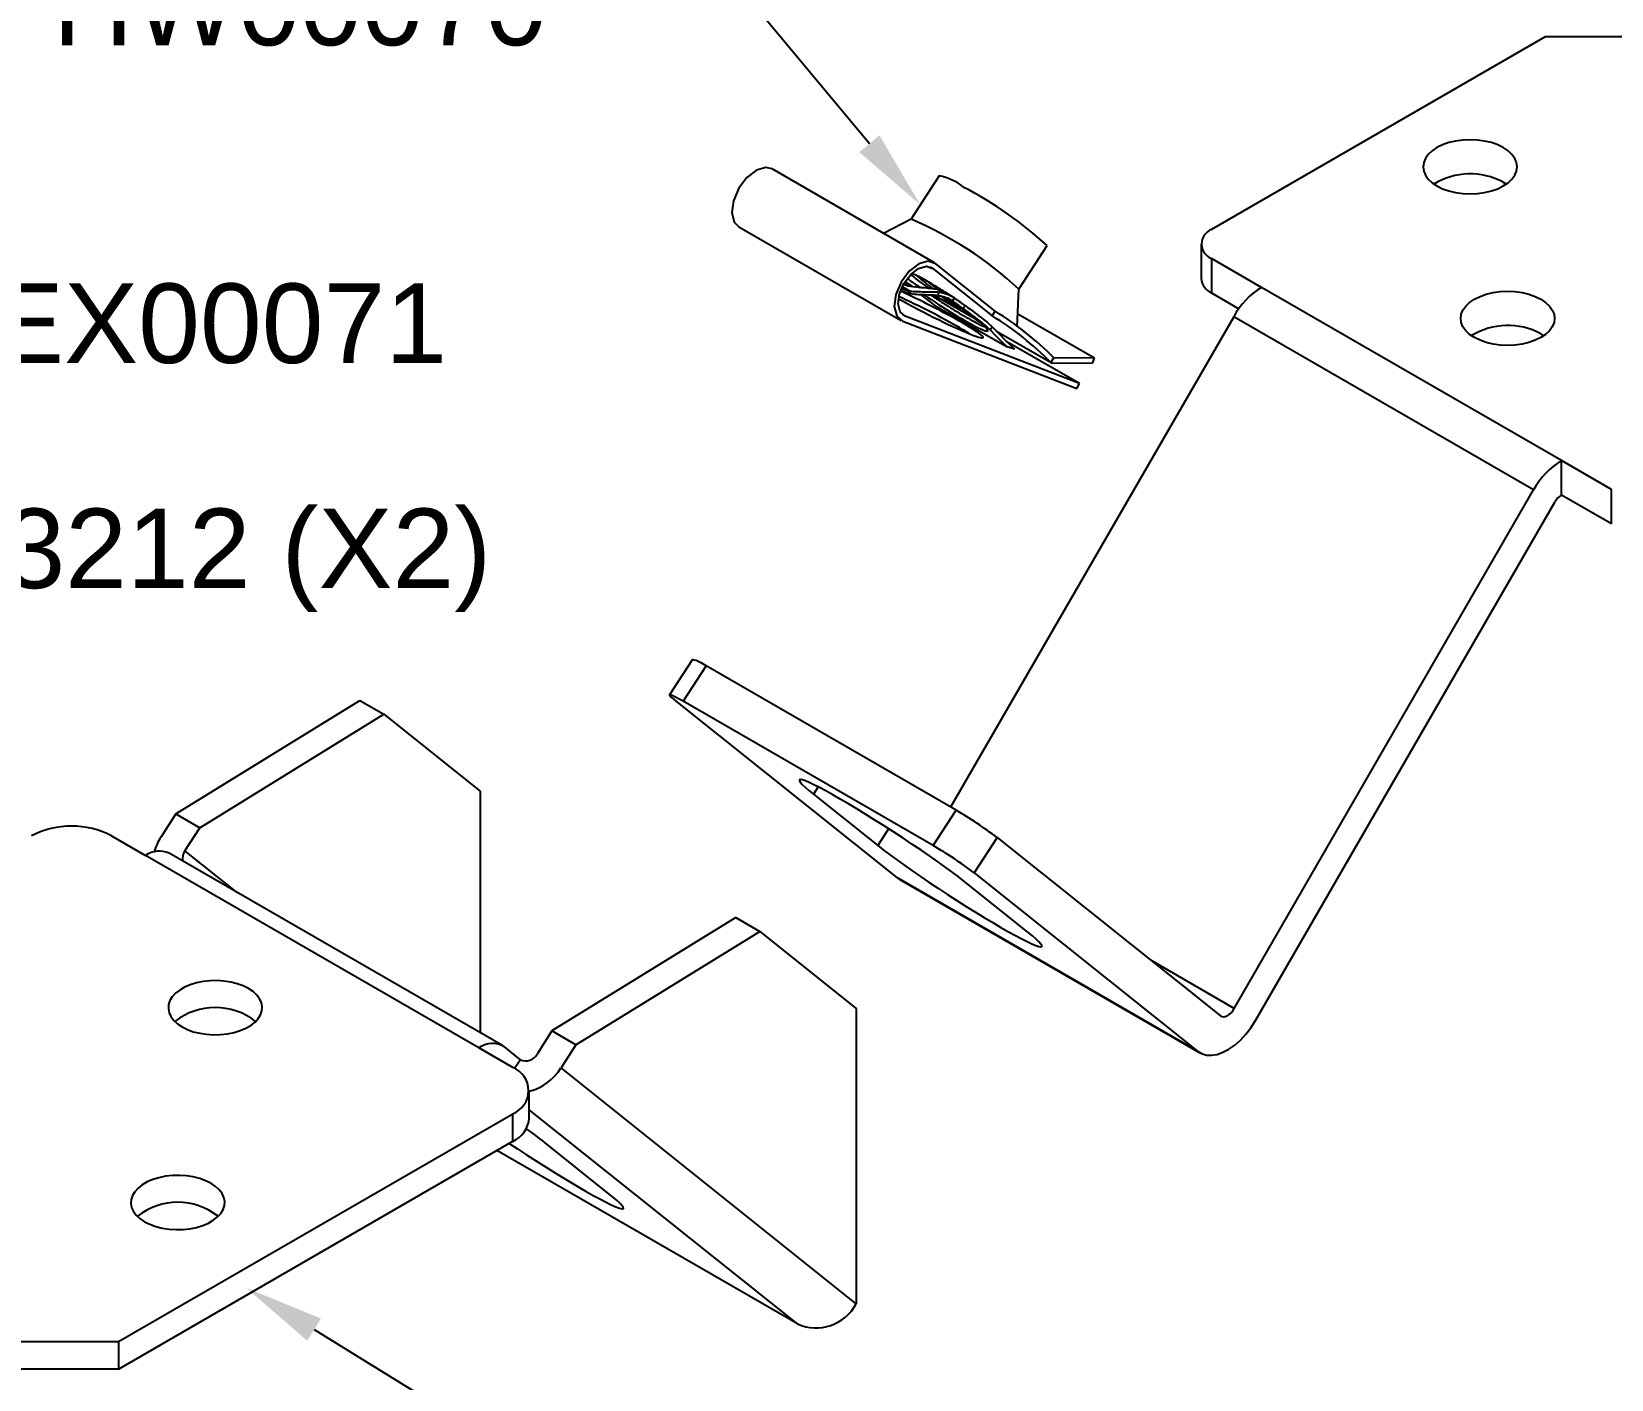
# Model space of a CAD drawing. Extents: x -0.1 to 11, y -13.6 to 0.
# Drawn here: x 3.917 to 7.642, y -11.934 to -8.757 of the extents above; entities that cross this region are included whole.
import ezdxf
from ezdxf import colors
from ezdxf.entities.mleader import LeaderData, LeaderLine
from ezdxf.math import Vec2, Vec3

# ---------------------------------------------------------------- set-up
doc = ezdxf.new("R2010")
doc.units = 0
doc.header["$LTSCALE"] = 0.5
doc.header["$MEASUREMENT"] = 0
for name, color, linetype in [('FAB DWG', 221, 'CONTINUOUS'), ('Hardware', 242, 'CONTINUOUS'), ('Mounting', 4, 'CONTINUOUS')]:
    doc.layers.add(name, color=color, linetype=linetype)
doc.styles.add('LSAD_Standard', font='arial.ttf')

msp = doc.modelspace()

# ---------------------------------------------------------------- linework, layer by layer
at = {"layer": 'Hardware', "linetype": 'Continuous', "lineweight": 25, "transparency": 16777216}
for p, q in [((6.0456, -9.3017), (5.6627, -9.0806)), ((6.0566, -9.0966), (5.9902, -9.1993)), ((5.9904, -9.1992), (5.9255, -9.2323)), ((5.5842, -9.2166), (5.9672, -9.4376)), ((6.2448, -9.364), (6.3113, -9.2613)), ((6.1891, -9.4159), (6.0489, -9.3039)), ((5.9884, -9.3568), (5.9763, -9.3475)), ((6.0419, -9.3148), (6.0362, -9.3115)), ((6.0419, -9.3148), (6.1821, -9.4268)), ((5.9665, -9.3677), (5.9895, -9.3743)), ((5.9682, -9.3634), (5.9874, -9.3688)), ((5.9874, -9.3688), (5.9695, -9.3585)), ((5.9895, -9.3743), (5.9874, -9.3688)), ((6.0137, -9.3604), (6.0036, -9.3546)), ((6.0485, -9.403), (6.0138, -9.3763)), ((6.1467, -9.4372), (6.0438, -9.3777)), ((6.0739, -9.3746), (6.052, -9.365)), ((6.0542, -9.3787), (6.0562, -9.3709)), ((6.0897, -9.3824), (6.0744, -9.3736)), ((6.0881, -9.3919), (6.077, -9.3854)), ((6.0881, -9.3919), (6.0929, -9.3846)), ((6.2405, -9.4525), (6.2449, -9.3638)), ((6.0485, -9.403), (6.2169, -9.5001)), ((6.1514, -9.4408), (6.1072, -9.4072)), ((6.1131, -9.4097), (6.1178, -9.4025)), ((6.1821, -9.4268), (6.1891, -9.4159)), ((6.4226, -9.5268), (6.242, -9.4225)), ((5.9767, -9.4278), (5.9708, -9.4244)), ((5.9708, -9.4394), (6.3816, -9.5981)), ((6.3875, -9.5866), (5.9767, -9.4278)), ((6.1768, -9.46), (6.1815, -9.4528)), ((6.3211, -9.5379), (6.1921, -9.4634)), ((6.3875, -9.5866), (6.2166, -9.4879)), ((6.234, -9.5053), (6.2169, -9.5001)), ((6.3199, -9.5369), (6.327, -9.526)), ((6.4226, -9.5268), (6.327, -9.526)), ((6.4185, -9.5386), (6.4226, -9.5268)), ((6.3199, -9.5369), (6.3211, -9.5379)), ((6.3211, -9.5379), (6.4185, -9.5386)), ((6.3816, -9.5981), (6.3875, -9.5866))]:
    msp.add_line(p, q, dxfattribs=at)
at = {"layer": 'Hardware', "linetype": 'Continuous', "lineweight": 25, "transparency": 16777216, "flags": 128}
for points in [[(5.6627, -9.0806), (5.648, -9.0769), (5.6258, -9.0832), (5.6033, -9.1005), (5.5842, -9.126), (5.5717, -9.1553), (5.568, -9.1835), (5.5737, -9.2058), (5.5842, -9.2166)], [(6.0489, -9.3039), (6.0309, -9.298), (6.0088, -9.3042), (5.9862, -9.3216), (5.9671, -9.3471), (5.9546, -9.3764), (5.951, -9.4046), (5.9567, -9.4268), (5.9708, -9.4394)], [(5.9767, -9.4278), (5.9649, -9.4174), (5.9601, -9.3988), (5.9632, -9.3753), (5.9736, -9.3508), (5.9896, -9.3295), (6.0084, -9.3151), (6.0269, -9.3098), (6.0419, -9.3148)], [(6.1072, -9.4072), (6.0896, -9.3946), (6.0765, -9.3852)], [(6.1768, -9.46), (6.1899, -9.4732), (6.203, -9.4863), (6.2169, -9.5001)], [(6.1815, -9.4528), (6.1994, -9.4707), (6.2109, -9.4822), (6.2225, -9.4938), (6.234, -9.5053)]]:
    msp.add_lwpolyline(points, dxfattribs=at)
at = {"layer": 'Hardware', "linetype": 'Continuous', "lineweight": 25, "transparency": 16777216}
for centre, radius, start, end in [((6.0314, -9.2267), 0.1325, 50.8831, 79.0376), ((5.7026, -9.9218), 0.8982, 47.337, 62.6659), ((5.6513, -10.0025), 0.8719, 47.1011, 67.1152), ((5.9392, -9.4739), 0.1561, 57.4998, 69.5284), ((5.8183, -10.0214), 0.71, 44.2409, 58.516), ((5.8113, -10.0323), 0.71, 44.2409, 58.516)]:
    msp.add_arc(centre, radius, start, end, dxfattribs=at)
for centre, major_axis, ratio, start_param, end_param in [((6.0517, -9.3835), (0.1194, -0.0786), 0.082887, 4.089852, 4.255305), ((6.0255, -9.424), (0.1281, -0.0652), 0.073648, 0.945819, 2.129044), ((6.0327, -9.4129), (0.1281, -0.0652), 0.073648, 0.945819, 2.161496), ((6.0517, -9.3835), (0.1194, -0.0786), 0.082887, 4.497549, 6.921414), ((6.0327, -9.4129), (0.1281, -0.0652), 0.073648, 4.155167, 7.229004), ((6.0255, -9.424), (0.1281, -0.0652), 0.073648, 0.659504, 0.945819)]:
    msp.add_ellipse(centre, major_axis=major_axis, ratio=ratio, start_param=start_param, end_param=end_param, dxfattribs=at)
for points, knots in [([(5.9822, -9.339), (5.9825, -9.3392), (5.9886, -9.3439), (5.9987, -9.3512), (6.009, -9.3584), (6.0117, -9.3602)], [0, 0, 0, 0, 0.034193, 0.746878, 1, 1, 1, 1]), ([(5.9904, -9.3285), (5.9906, -9.3291), (5.9914, -9.3308), (6.0011, -9.339), (6.0161, -9.3504), (6.0288, -9.3591), (6.0338, -9.3626)], [0, 0, 0, 0, 0.161949, 0.477155, 0.7921, 1, 1, 1, 1]), ([(6.0441, -9.3639), (6.0436, -9.3636), (6.0321, -9.3551), (6.0167, -9.3432), (6.0071, -9.3344), (6.0046, -9.3321)], [0, 0, 0, 0, 0.028215, 0.754924, 1, 1, 1, 1]), ([(6.0745, -9.3736), (6.0707, -9.3711), (6.0588, -9.3633), (6.0403, -9.352), (6.0284, -9.3452), (6.0231, -9.3422)], [0, 0, 0, 0, 0.209212, 0.647067, 1, 1, 1, 1]), ([(6.0583, -9.3678), (6.054, -9.3646), (6.0441, -9.3574), (6.0354, -9.3504), (6.0305, -9.3465)], [0, 0, 0, 0, 0.430438, 1, 1, 1, 1]), ([(6.052, -9.365), (6.0437, -9.3638), (6.0273, -9.3613), (6.0013, -9.3595), (5.9827, -9.3571), (5.9744, -9.3535), (5.9727, -9.3527)], [0, 0, 0, 0, 0.307458, 0.615646, 0.924159, 1, 1, 1, 1]), ([(5.9874, -9.3688), (5.9986, -9.3693), (6.0155, -9.3701), (6.0363, -9.3697), (6.0478, -9.37), (6.0534, -9.3706), (6.0562, -9.3709)], [0, 0, 0, 0, 0.49885, 0.748507, 0.87423, 1, 1, 1, 1]), ([(5.9895, -9.3743), (5.9956, -9.375), (6.0114, -9.3768), (6.0343, -9.3766), (6.0494, -9.3782), (6.0542, -9.3787)], [0, 0, 0, 0, 0.2962422, 0.7755885, 1, 1, 1, 1]), ([(6.0366, -9.3772), (6.0412, -9.3804), (6.0538, -9.3889), (6.0749, -9.4024), (6.0985, -9.4171), (6.1204, -9.4301), (6.1396, -9.4408), (6.154, -9.4483), (6.16, -9.4508), (6.1624, -9.4518)], [0, 0, 0, 0, 0.092958, 0.253739, 0.414417, 0.575194, 0.73587, 0.896649, 1, 1, 1, 1]), ([(6.0542, -9.3787), (6.0583, -9.3794), (6.0664, -9.3809), (6.0778, -9.3853), (6.0847, -9.3897), (6.0881, -9.3919)], [0, 0, 0, 0, 0.334848, 0.663542, 1, 1, 1, 1]), ([(6.0562, -9.3709), (6.0628, -9.372), (6.0761, -9.3743), (6.0873, -9.3812), (6.0929, -9.3846)], [0, 0, 0, 0, 0.499272, 1, 1, 1, 1]), ([(6.0596, -9.3799), (6.0627, -9.3819), (6.0751, -9.3902), (6.0925, -9.4009), (6.105, -9.4084), (6.1088, -9.4106)], [0, 0, 0, 0, 0.186846, 0.751443, 1, 1, 1, 1]), ([(6.1088, -9.4106), (6.0986, -9.4037), (6.0859, -9.395), (6.0716, -9.3844), (6.0687, -9.3822)], [0, 0, 0, 0, 0.794307, 1, 1, 1, 1]), ([(6.0929, -9.3846), (6.0975, -9.388), (6.1059, -9.3939), (6.1142, -9.3998), (6.1178, -9.4025)], [0, 0, 0, 0, 0.56, 1, 1, 1, 1]), ([(6.0881, -9.3919), (6.0928, -9.3952), (6.1011, -9.4011), (6.1094, -9.4071), (6.1131, -9.4097)], [0, 0, 0, 0, 0.56, 1, 1, 1, 1]), ([(6.1131, -9.4097), (6.1289, -9.4212), (6.1571, -9.4419), (6.1708, -9.4545), (6.1768, -9.46)], [0, 0, 0, 0, 0.5592858, 1, 1, 1, 1]), ([(6.1178, -9.4025), (6.1336, -9.414), (6.1619, -9.4347), (6.1755, -9.4473), (6.1815, -9.4528)], [0, 0, 0, 0, 0.559286, 1, 1, 1, 1])]:
    msp.add_open_spline(points, degree=3, knots=knots, dxfattribs=at)
at = {"layer": 'Mounting', "linetype": 'Continuous', "lineweight": 25, "transparency": 16777216}
for p, q in [((7.4854, -8.7691), (6.6988, -9.2235)), ((7.7211, -8.7691), (7.4854, -8.7691)), ((7.3868, -9.1116), (7.394, -9.1161)), ((6.6744, -9.2575), (6.6744, -9.3388)), ((6.8166, -9.3596), (6.6988, -9.2915)), ((6.6988, -9.2915), (6.6988, -9.3728)), ((6.6988, -9.3728), (6.7632, -9.41)), ((7.5238, -9.768), (6.8166, -9.3596)), ((6.7511, -9.4288), (6.0836, -10.5849)), ((7.4582, -9.8372), (6.7511, -9.4288)), ((7.4752, -9.4689), (7.4824, -9.4735)), ((7.5238, -9.8493), (7.5238, -9.768)), ((7.6416, -9.8361), (7.5238, -9.768)), ((6.7525, -11.0595), (7.4582, -9.8372)), ((6.8023, -11.0882), (7.508, -9.8659)), ((7.6416, -9.9174), (7.5238, -9.8493)), ((7.6416, -9.9174), (7.6416, -9.8361)), ((5.4751, -10.2369), (5.4212, -10.3204)), ((5.5072, -10.2519), (5.4533, -10.3354)), ((6.0965, -10.5923), (5.5072, -10.2519)), ((4.2574, -10.601), (4.6912, -10.3336)), ((4.6912, -10.3336), (4.7475, -10.3661)), ((5.9586, -10.7518), (5.4322, -10.3316)), ((6.0426, -10.6757), (5.4533, -10.3354)), ((4.3138, -10.6335), (4.7475, -10.3661)), ((4.7475, -10.3661), (4.9748, -10.5477)), ((5.7717, -10.5374), (5.7605, -10.5546)), ((4.9748, -10.5477), (4.9748, -11.117)), ((5.7605, -10.5546), (5.912, -10.6756)), ((4.2574, -10.601), (4.2223, -10.6553)), ((4.2574, -10.601), (4.3138, -10.6335)), ((6.0426, -10.6757), (6.0965, -10.5923)), ((4.2787, -10.6878), (4.3138, -10.6335)), ((5.9377, -10.6359), (5.912, -10.6756)), ((4.1056, -10.6529), (4.1858, -10.6991)), ((4.4021, -10.7864), (4.2787, -10.6878)), ((6.1933, -10.6566), (6.1394, -10.74)), ((6.1933, -10.6566), (6.7197, -11.0768)), ((4.9713, -11.1526), (4.1858, -10.6991)), ((5.0269, -11.1471), (4.2414, -10.6936)), ((6.6658, -11.1602), (5.9586, -10.7518)), ((5.9641, -10.7555), (5.9586, -10.7518)), ((5.9641, -10.7555), (6.6712, -11.164)), ((6.2656, -10.8798), (6.1141, -10.7588)), ((6.1394, -10.74), (6.6658, -11.1602)), ((5.5776, -10.8453), (5.1439, -11.1127)), ((5.5776, -10.8453), (5.634, -10.8779)), ((5.2003, -11.1453), (5.634, -10.8779)), ((5.634, -10.8779), (5.8613, -11.0594)), ((6.7525, -11.0595), (6.5555, -10.9457)), ((5.8613, -11.0594), (5.8613, -11.7557)), ((5.1439, -11.1127), (5.1088, -11.167)), ((5.2003, -11.1453), (5.1439, -11.1127)), ((5.0515, -11.1989), (4.9713, -11.1526)), ((5.0695, -11.1805), (5.0316, -11.1503)), ((5.2003, -11.1453), (5.1652, -11.1996)), ((5.0695, -11.1805), (5.0559, -11.2015)), ((5.8613, -11.7557), (5.1652, -11.1996)), ((5.0905, -11.3184), (5.0905, -11.2533)), ((4.1217, -11.8445), (5.0515, -11.3077)), ((5.0515, -11.3728), (5.0515, -11.3077)), ((5.7224, -11.8034), (5.0905, -11.2986)), ((4.1217, -11.9096), (5.0515, -11.3728)), ((5.7224, -11.8034), (5.014, -11.3945)), ((5.2791, -11.4972), (5.1276, -11.3761)), ((3.6503, -11.8445), (4.1217, -11.8445)), ((4.1217, -11.8445), (4.1217, -11.9096)), ((4.1217, -11.9096), (3.6503, -11.9096))]:
    msp.add_line(p, q, dxfattribs=at)
at = {"layer": 'Mounting', "linetype": 'Continuous', "lineweight": 25, "transparency": 16777216, "flags": 128}
for points in [[(7.2303, -9.1207), (7.2435, -9.1272), (7.2583, -9.1324), (7.2744, -9.1362), (7.2913, -9.1386), (7.3086, -9.1394), (7.3259, -9.1386), (7.3428, -9.1362), (7.3588, -9.1324), (7.3736, -9.1272), (7.3868, -9.1207), (7.3981, -9.113), (7.4072, -9.1045), (7.4138, -9.0952), (7.4179, -9.0855), (7.4193, -9.0755), (7.4179, -9.0655), (7.4138, -9.0557), (7.4072, -9.0464), (7.3981, -9.0379), (7.3868, -9.0303), (7.3736, -9.0237), (7.3588, -9.0185), (7.3428, -9.0147), (7.3259, -9.0123), (7.3086, -9.0115), (7.2913, -9.0123), (7.2744, -9.0147), (7.2583, -9.0185), (7.2435, -9.0237), (7.2303, -9.0303), (7.2191, -9.0379), (7.21, -9.0464), (7.2033, -9.0557), (7.1993, -9.0655), (7.1979, -9.0755), (7.1993, -9.0855), (7.2033, -9.0952), (7.21, -9.1045), (7.2191, -9.113), (7.2303, -9.1207)], [(7.4752, -9.3876), (7.4865, -9.3952), (7.4956, -9.4038), (7.5022, -9.4131), (7.5063, -9.4228), (7.5077, -9.4328), (7.5063, -9.4428), (7.5022, -9.4526), (7.4956, -9.4618), (7.4865, -9.4704), (7.4752, -9.478), (7.462, -9.4845), (7.4472, -9.4898), (7.4312, -9.4936), (7.4143, -9.496), (7.397, -9.4967), (7.3797, -9.496), (7.3628, -9.4936), (7.3467, -9.4898), (7.3319, -9.4845), (7.3187, -9.478), (7.3074, -9.4704), (7.2984, -9.4618), (7.2917, -9.4526), (7.2877, -9.4428), (7.2863, -9.4328), (7.2877, -9.4228), (7.2917, -9.4131), (7.2984, -9.4038), (7.3074, -9.3952), (7.3187, -9.3876), (7.3319, -9.3811), (7.3467, -9.3759), (7.3628, -9.372), (7.3797, -9.3697), (7.397, -9.3689), (7.4143, -9.3697), (7.4312, -9.372), (7.4472, -9.3759), (7.462, -9.3811), (7.4752, -9.3876)], [(5.4533, -10.3354), (5.4425, -10.3293), (5.4336, -10.3247), (5.4269, -10.3216), (5.4227, -10.3202), (5.4211, -10.3205), (5.4222, -10.3226), (5.426, -10.3263), (5.4322, -10.3316)], [(6.1141, -10.7588), (6.1012, -10.7488), (6.0866, -10.7378), (6.0703, -10.7258), (6.0526, -10.7131), (6.0336, -10.6998), (6.0135, -10.686), (5.9926, -10.6719), (5.9711, -10.6576), (5.9493, -10.6434), (5.9273, -10.6292), (5.9054, -10.6154), (5.8839, -10.602), (5.8629, -10.5892), (5.8428, -10.5772), (5.8237, -10.566), (5.8058, -10.5559), (5.7894, -10.5468), (5.7746, -10.5389), (5.7616, -10.5323), (5.7505, -10.5271), (5.7415, -10.5233), (5.7346, -10.521), (5.7299, -10.5202), (5.7275, -10.5208), (5.7274, -10.523), (5.7296, -10.5266), (5.7341, -10.5316), (5.7408, -10.538), (5.7496, -10.5457), (5.7605, -10.5546)], [(5.912, -10.6756), (5.9249, -10.6856), (5.9395, -10.6967), (5.9558, -10.7086), (5.9735, -10.7213), (5.9925, -10.7346), (6.0126, -10.7484), (6.0335, -10.7625), (6.055, -10.7768), (6.0768, -10.7911), (6.0988, -10.8052), (6.1207, -10.819), (6.1423, -10.8324), (6.1632, -10.8452), (6.1833, -10.8572), (6.2025, -10.8684), (6.2203, -10.8786), (6.2367, -10.8877), (6.2515, -10.8955), (6.2645, -10.9021), (6.2756, -10.9073), (6.2847, -10.9111), (6.2916, -10.9134), (6.2962, -10.9143), (6.2986, -10.9136), (6.2987, -10.9115), (6.2965, -10.9079), (6.2921, -10.9028), (6.2854, -10.8964), (6.2765, -10.8887), (6.2656, -10.8798)], [(4.2718, -11.1029), (4.2843, -11.1092), (4.2983, -11.1143), (4.3135, -11.1181), (4.3295, -11.1205), (4.3459, -11.1216), (4.3624, -11.1213), (4.3787, -11.1195), (4.3943, -11.1163), (4.4089, -11.1119), (4.4222, -11.1062), (4.4339, -11.0994), (4.4438, -11.0918), (4.4515, -11.0833), (4.457, -11.0743), (4.46, -11.0649), (4.4606, -11.0554), (4.4588, -11.0459), (4.4545, -11.0367), (4.4479, -11.0279), (4.4391, -11.0198), (4.4283, -11.0126), (4.4158, -11.0064), (4.4018, -11.0013), (4.3866, -10.9975), (4.3706, -10.995), (4.3542, -10.9939), (4.3377, -10.9943), (4.3214, -10.9961), (4.3058, -10.9992), (4.2912, -11.0037), (4.2779, -11.0093), (4.2662, -11.0161), (4.2563, -11.0238), (4.2486, -11.0322), (4.2432, -11.0412), (4.2401, -11.0506), (4.2395, -11.0602), (4.2413, -11.0696), (4.2456, -11.0789), (4.2522, -11.0876), (4.261, -11.0957), (4.2718, -11.1029)], [(6.7197, -11.0768), (6.723, -11.0786), (6.7269, -11.0792), (6.7312, -11.0785), (6.7358, -11.0767), (6.7404, -11.0737), (6.7449, -11.0697), (6.7489, -11.0649), (6.7525, -11.0595)], [(6.6658, -11.1602), (6.6755, -11.1661), (6.6867, -11.1694), (6.6989, -11.17), (6.7121, -11.1678), (6.7258, -11.163), (6.7397, -11.1557), (6.7536, -11.146), (6.7671, -11.1341), (6.7799, -11.1202), (6.7917, -11.1049), (6.8023, -11.0882)], [(5.0433, -11.3776), (5.0629, -11.3906), (5.084, -11.4045), (5.1053, -11.4182), (5.1265, -11.4317), (5.1475, -11.4448), (5.168, -11.4574), (5.1879, -11.4694), (5.2069, -11.4806), (5.2248, -11.491), (5.2414, -11.5003), (5.2567, -11.5086), (5.2703, -11.5157), (5.2822, -11.5216), (5.2923, -11.5262), (5.3004, -11.5294), (5.3065, -11.5312), (5.3105, -11.5317), (5.3124, -11.5308), (5.3121, -11.5284), (5.3096, -11.5247), (5.305, -11.5197), (5.2984, -11.5134), (5.2897, -11.5058), (5.2791, -11.4972)], [(4.1834, -11.5622), (4.1959, -11.5684), (4.2099, -11.5735), (4.2251, -11.5773), (4.2411, -11.5798), (4.2575, -11.5809), (4.2741, -11.5805), (4.2903, -11.5787), (4.3059, -11.5756), (4.3205, -11.5711), (4.3339, -11.5654), (4.3455, -11.5587), (4.3554, -11.551), (4.3631, -11.5426), (4.3686, -11.5336), (4.3716, -11.5242), (4.3723, -11.5146), (4.3704, -11.5051), (4.3661, -11.4959), (4.3595, -11.4872), (4.3507, -11.4791), (4.3399, -11.4718), (4.3274, -11.4656), (4.3134, -11.4605), (4.2982, -11.4567), (4.2822, -11.4542), (4.2658, -11.4532), (4.2493, -11.4535), (4.233, -11.4553), (4.2174, -11.4585), (4.2028, -11.4629), (4.1895, -11.4686), (4.1778, -11.4753), (4.168, -11.483), (4.1602, -11.4915), (4.1548, -11.5005), (4.1517, -11.5099), (4.1511, -11.5194), (4.1529, -11.5289), (4.1572, -11.5381), (4.1638, -11.5469), (4.1726, -11.555), (4.1834, -11.5622)]]:
    msp.add_lwpolyline(points, dxfattribs=at)
at = {"layer": 'Mounting', "linetype": 'Continuous', "lineweight": 25, "transparency": 16777216}
for centre, radius, start, end in [((7.309, -9.2587), 0.1665, 62.1324, 121.0467), ((6.7117, -9.2575), 0.0364, 110.806, 249.194), ((6.7161, -9.3346), 0.0419, 185.6869, 245.608), ((6.9168, -9.5201), 0.1892, 121.9645, 151.143), ((7.3974, -9.6161), 0.1665, 62.1324, 121.0467), ((7.6239, -9.9285), 0.1892, 121.9645, 151.143), ((7.5478, -9.8879), 0.0455, 121.9645, 151.143), ((5.4508, -10.3307), 0.0968, 54.3835, 75.4754), ((5.6318, -11.3973), 0.9295, 52.8347, 60.0021), ((4.0114, -10.8339), 0.2041, 62.4914, 117.5086), ((4.2183, -10.7434), 0.0549, 65.0875, 126.223), ((4.3309, -10.726), 0.1296, 146.9266, 164.0761), ((4.3055, -10.7063), 0.0326, 145.4382, 190.3691), ((5.5778, -11.4807), 0.9295, 52.8347, 60.0021), ((4.3501, -11.2116), 0.1542, 51.8594, 128.1406), ((5.0031, -11.195), 0.053, 57.5599, 126.8855), ((5.0818, -11.1523), 0.0308, 246.4213, 331.527), ((5.0303, -11.2533), 0.0584, 291.2683, 68.7317), ((5.0573, -11.1319), 0.1273, 285.1108, 327.9002), ((5.0244, -11.3122), 0.0664, 294.0681, 354.6117), ((4.3512, -12.3589), 1.2524, 51.6885, 54.212), ((4.2617, -11.6708), 0.1542, 51.8594, 128.1406), ((5.7659, -11.704), 0.1085, 246.3802, 331.5681)]:
    msp.add_arc(centre, radius, start, end, dxfattribs=at)

# ---------------------------------------------------------------- leaders
at = {"layer": 'FAB DWG', "ltscale": 0.5, "transparency": 16777216}
ml = msp.add_multileader_mtext('Standard', dxfattribs=at)
ml.set_content('HW00070', color=256, style='LSAD_Standard')
ml.set_leader_properties()
ml.build(insert=Vec2(0, 0))
ml.multileader.update_dxf_attribs({"text_left_attachment_type": 2, "dogleg_length": 0.2772, "arrow_head_size": 0.1875})
ctx = ml.context
ctx.base_point, ctx.char_height, ctx.arrow_head_size, ctx.landing_gap_size, ctx.plane_origin = Vec3(3.8809, -8.6972), 0.1875, 0.1875, 0.12, Vec3(9.0895, 1.1559)
ctx.left_attachment, ctx.text_align_type = 2, 2
notes = []
notes.append((ctx, [(1, (1, 1, 0), (5.6218, -8.6968), (-1, 0), 0.3696, [(0, [(6.0123, -9.1651)], 0, [])])]))
ctx.mtext.insert, ctx.mtext.rotation, ctx.mtext.alignment, ctx.mtext.flow_direction = Vec3(5.1322, -8.6015), 6.283185, 3, 5
ml = msp.add_multileader_mtext('Standard', dxfattribs=at)
ml.set_content('EX00071', color=256, style='LSAD_Standard')
ml.set_leader_properties()
ml.build(insert=Vec2(0, 0))
ml.multileader.update_dxf_attribs({"text_left_attachment_type": 2, "dogleg_length": 0.2772, "arrow_head_size": 0.1875})
ctx = ml.context
ctx.base_point, ctx.char_height, ctx.arrow_head_size, ctx.landing_gap_size, ctx.plane_origin = Vec3(3.7676, -9.4462), 0.1875, 0.1875, 0.12, Vec3(6.4765, -0.6058)
ctx.left_attachment, ctx.text_align_type = 2, 2
notes.append((ctx, [(0, (1, 1, 0), (3.3979, -9.4462), (1, 0), 0.3696, [(0, [(2.9058, -9.0753)], 0, [])])]))
ctx.mtext.insert, ctx.mtext.rotation, ctx.mtext.width, ctx.mtext.alignment, ctx.mtext.flow_direction = Vec3(4.8966, -9.3505), 6.283185, 2.6081, 3, 5
ml = msp.add_multileader_mtext('Standard', dxfattribs=at)
ml.set_content('HW83212 (X2)', color=256, style='LSAD_Standard')
ml.set_leader_properties()
ml.build(insert=Vec2(0, 0))
ml.multileader.update_dxf_attribs({"text_left_attachment_type": 2, "dogleg_length": 0.2772, "arrow_head_size": 0.1875})
ctx = ml.context
ctx.base_point, ctx.char_height, ctx.arrow_head_size, ctx.landing_gap_size, ctx.plane_origin = Vec3(3.179, -10.0042), 0.1875, 0.1875, 0.12, Vec3(2.4451, -9.1318)
ctx.left_attachment, ctx.text_align_type = 2, 2
notes.append((ctx, [(0, (1, 1, 0), (2.8093, -10.0042), (1, 0), 0.3696, [(0, [(2.2949, -10.3607)], 0, [])])]))
ctx.mtext.insert, ctx.mtext.alignment, ctx.mtext.flow_direction = Vec3(5.0009, -9.8812), 3, 5
ml = msp.add_multileader_mtext('Standard', dxfattribs=at)
ml.set_content('BK01510', color=256, style='LSAD_Standard')
ml.set_leader_properties()
ml.build(insert=Vec2(0, 0))
ml.multileader.update_dxf_attribs({"text_left_attachment_type": 2, "text_right_attachment_type": 2, "dogleg_length": 0.2772, "arrow_head_size": 0.1875})
ctx = ml.context
ctx.base_point, ctx.char_height, ctx.arrow_head_size, ctx.landing_gap_size, ctx.plane_origin = Vec3(5.4565, -12.1832), 0.1875, 0.1875, 0.09, Vec3(4.4233, -11.7185)
ctx.left_attachment, ctx.right_attachment, ctx.text_align_type = 2, 2, 2
notes.append((ctx, [(0, (1, 1, 0), (5.1793, -12.1832), (1, 0), 0.2772, [(0, [(4.4233, -11.7185)], 0, [])])]))
ctx.mtext.insert, ctx.mtext.alignment, ctx.mtext.flow_direction = Vec3(6.5926, -12.0875), 3, 5
for ctx, leaders in notes:
    for number, flags, end, landing, length, lines in leaders:
        leader = LeaderData()
        leader.index, (leader.has_last_leader_line, leader.has_dogleg_vector, leader.attachment_direction) = number, flags
        leader.last_leader_point, leader.dogleg_vector, leader.dogleg_length = Vec3(end), Vec3(landing), length
        for number, points, colour, breaks in lines:
            line = LeaderLine()
            line.index, line.vertices, line.color, line.breaks = number, Vec3.list(points), colors.encode_raw_color(colour), breaks
            leader.lines.append(line)
        ctx.leaders.append(leader)

doc.saveas('drawing.dxf')
